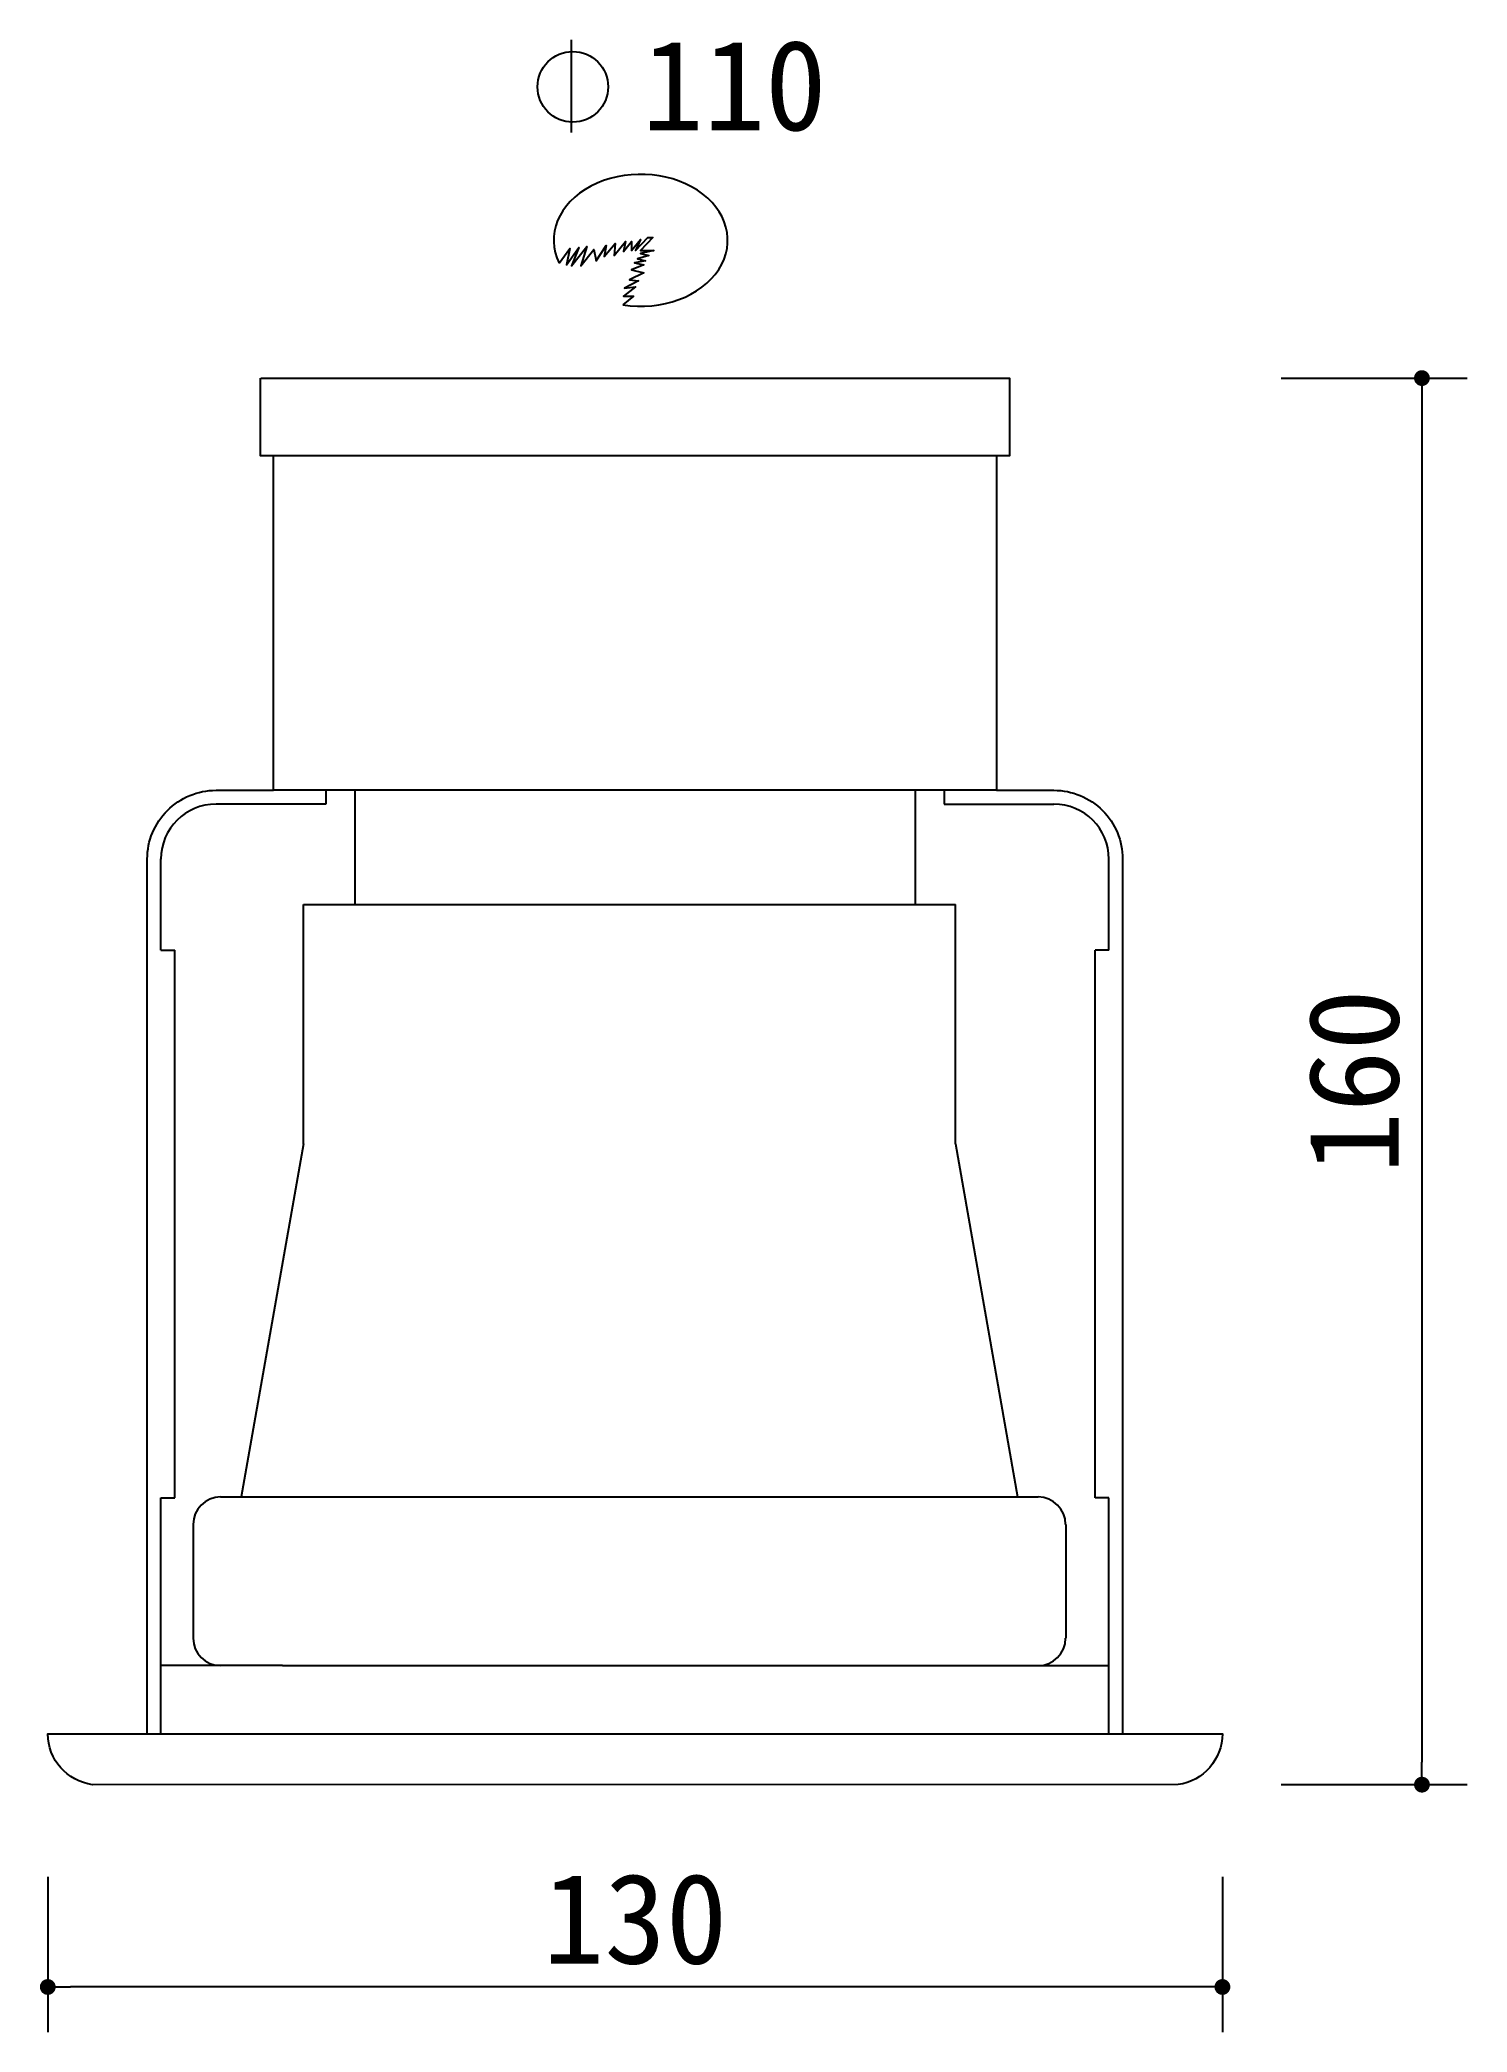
# Model space of a CAD drawing. Extents: x 407 to 565, y 546 to 766.
import ezdxf

# ---------------------------------------------------------------- set-up
doc = ezdxf.new("R2010")
doc.units = 0
doc.header["$MEASUREMENT"] = 0
doc.layers.get('0').update_dxf_attribs({"linetype": 'CONTINUOUS'})
doc.layers.get('DEFPOINTS').update_dxf_attribs({"linetype": 'CONTINUOUS'})
for name, color, linetype in [('3', 3, 'CONTINUOUS'), ('4', 4, 'CONTINUOUS'), ('DIM', 3, 'CONTINUOUS'), ('TEXT', 3, 'CONTINUOUS')]:
    doc.layers.add(name, color=color, linetype=linetype)
doc.styles.add('HZ', font='')
doc.styles.get("Standard").update_dxf_attribs({"font": 'txt.shx', "bigfont": 'bigfont.shx'})
doc.styles.get('HZ').set_extended_font_data('仿宋_GB2312')
doc.dimstyles.get("Standard").update_dxf_attribs({"dimtxt": 0.18, "dimasz": 0.18, "dimexe": 0.18, "dimexo": 0.0625, "dimgap": 0.09, "dimtad": 0, "dimtih": 1, "dimtoh": 1, "dimdec": 4, "dimzin": 0, "dimtxsty": 'STANDARD', "dimcen": 0.09, "dimazin": 3, "dimtfac": 1, "dimtdec": 4, "dimtofl": 0, "dimtmove": 0, "dimatfit": 3, "dimtolj": 1, "dimtzin": 0})

# ---------------------------------------------------------------- blocks, each defined once
blk = doc.blocks.new('_DOT')
at = {"color": 0, "linetype": 'BYBLOCK'}
blk.add_line((-0.35, 0), (-1, 0), dxfattribs=at)
at = {"color": 0, "linetype": 'BYBLOCK', "const_width": 0.35}
blk.add_lwpolyline([(-0.175, 0, 1), (0.175, 0, 1)], format="xyb", close=True, dxfattribs=at)
blk = doc.blocks.new('*D3')
at = {"linetype": 'BYBLOCK'}
for p, q in [((408.06, 562.78), (408.06, 545.57)), ((538.06, 562.78), (538.06, 545.57)), ((535.56, 550.57), (410.56, 550.57))]:
    blk.add_line(p, q, dxfattribs=at)
at = {"layer": 'DEFPOINTS', "color": 0, "linetype": 'BYBLOCK'}
for p in [(408.06, 567.78), (538.06, 567.78), (408.06, 550.57)]:
    blk.add_point(p, dxfattribs=at)
at = {"linetype": 'BYBLOCK', "xscale": 2.5, "yscale": 2.5, "zscale": 2.5, "rotation": 180}
blk.add_blockref('_DOT', (408.06, 550.57), dxfattribs=at)
at = {"linetype": 'BYBLOCK', "xscale": 2.5, "yscale": 2.5, "zscale": 2.5}
blk.add_blockref('_DOT', (538.06, 550.57), dxfattribs=at)
at = {"linetype": 'BYBLOCK', "insert": (473.06, 558.07), "char_height": 10, "attachment_point": 5, "style": 'HZ'}
blk.add_mtext('\\A1;130', dxfattribs=at)
blk = doc.blocks.new('*D4')
at = {"linetype": 'BYBLOCK'}
for p, q in [((544.55, 728.7), (565.14, 728.7)), ((560.14, 726.2), (560.14, 575.47)), ((544.55, 572.97), (565.14, 572.97))]:
    blk.add_line(p, q, dxfattribs=at)
at = {"layer": 'DEFPOINTS', "color": 0, "linetype": 'BYBLOCK'}
for p in [(539.55, 728.7), (539.55, 572.97), (560.14, 572.97)]:
    blk.add_point(p, dxfattribs=at)
at = {"linetype": 'BYBLOCK', "xscale": 2.5, "yscale": 2.5, "zscale": 2.5}
for p, rotation in [((560.14, 728.7), 90), ((560.14, 572.97), 270)]:
    blk.add_blockref('_DOT', p, dxfattribs=dict(at, rotation=rotation))
at = {"linetype": 'BYBLOCK', "insert": (552.64, 650.84), "char_height": 10, "attachment_point": 5, "rotation": 90, "style": 'HZ'}
blk.add_mtext('\\A1;160', dxfattribs=at)

msp = doc.modelspace()

# ---------------------------------------------------------------- linework, layer by layer
at = {"layer": '3'}
for p, q in [((465.99, 766.15), (465.99, 755.91)), ((514.4, 720.11), (433.04, 720.11)), ((513.05, 683.06), (433.04, 683.06)), ((438.84, 683.06), (438.84, 681.53)), ((442.03, 683.06), (442.03, 670.42)), ((504.06, 683.06), (504.06, 670.42)), ((507.25, 683.06), (507.25, 681.53)), ((438.84, 681.53), (426.68, 681.53)), ((507.25, 681.53), (519.41, 681.53)), ((420.59, 665.38), (420.59, 675.47)), ((525.5, 665.38), (525.5, 675.47)), ((436.35, 643.92), (436.35, 670.42)), ((436.35, 670.42), (508.51, 670.42)), ((508.51, 643.92), (508.51, 670.42)), ((420.59, 665.38), (422.11, 665.38)), ((422.11, 604.72), (422.11, 665.38)), ((525.5, 665.38), (523.98, 665.38)), ((523.98, 604.72), (523.98, 665.38)), ((436.35, 643.92), (429.48, 604.82)), ((508.51, 643.92), (515.38, 604.82)), ((420.59, 604.72), (422.11, 604.72)), ((420.59, 578.59), (420.59, 604.72)), ((427.19, 604.82), (517.67, 604.82)), ((525.5, 604.72), (523.98, 604.72)), ((525.5, 578.59), (525.5, 604.72)), ((424.14, 601.78), (424.14, 589.19)), ((520.72, 601.78), (520.72, 589.19)), ((434.03, 586.15), (420.59, 586.15)), ((434.03, 586.15), (525.5, 586.15)), ((419.07, 578.59), (527.02, 578.59))]:
    msp.add_line(p, q, dxfattribs=at)
for points in [[(464.66, 741.41), (465.82, 743.05), (465.48, 741.25), (466.83, 743.16), (466.04, 741.14), (467.72, 743.27), (467.05, 741.14), (468.51, 742.93), (468.74, 741.7), (469.86, 743.38), (469.63, 742.15), (470.87, 743.61), (470.76, 742.26), (471.99, 743.83), (471.77, 742.71), (472.66, 743.83), (472.66, 742.82), (473.67, 744.06), (473.11, 742.82), (474.46, 744.28), (475.02, 744.28), (473.67, 742.82), (475.13, 742.82), (473.67, 742.49), (474.57, 742.26), (473.34, 741.92), (474.23, 741.7), (473, 741.48), (474.01, 741.25), (472.66, 740.69), (474.01, 740.36), (472.44, 739.57), (473.45, 739.46), (471.88, 738.67), (473.11, 738.79), (471.77, 737.78), (472.89, 737.78), (471.71, 736.82)], [(512.97, 720.11), (466.67, 720.11), (433.13, 720.11)]]:
    msp.add_lwpolyline(points, dxfattribs=at)
msp.add_circle((466.17, 760.95), 3.91, dxfattribs=at)
for centre, radius, start, end in [((426.68, 675.45), 6.09, 90, 180), ((519.41, 675.45), 6.09, 0, 90), ((427.19, 601.78), 3.04, 90, 180), ((517.67, 601.78), 3.04, 0, 90), ((427.19, 589.19), 3.04, 180, 270), ((517.67, 589.19), 3.04, 270, 360)]:
    msp.add_arc(centre, radius, start, end, dxfattribs=at)
msp.add_ellipse((473.68, 743.96), major_axis=(9.63, 0), ratio=0.758153, start_param=4.506112, end_param=9.781472, dxfattribs=at)
at = {"layer": '4'}
msp.add_lwpolyline([(431.65, 728.7), (514.49, 728.7), (514.49, 720.11), (513.05, 720.11), (513.05, 683.06), (519.41, 683.06, -0.414214), (527.02, 675.45), (527.02, 578.59), (538.06, 578.59, -0.36971), (533.16, 572.97), (413.02, 572.96, -0.372577), (408.06, 578.59), (419.07, 578.59), (419.07, 675.45, -0.414214), (426.68, 683.06), (433.04, 683.06), (433.04, 720.11), (431.6, 720.11), (431.6, 728.7)], format="xyb", dxfattribs=at)

# ---------------------------------------------------------------- texts
at = {"layer": 'TEXT', "style": 'HZ'}
msp.add_text('110', height=10, dxfattribs=at).set_placement((473.84, 756.14))

# ---------------------------------------------------------------- dimensions: what is measured, and where the dimension line sits
at = {"layer": 'DIM'}
dim = msp.add_linear_dim(base=(560.14, 572.97), p1=(539.55, 728.7), p2=(539.55, 572.97), angle=90, text='160', dimstyle='STANDARD', override={"dimscale": 5, "dimtxt": 2, "dimasz": 0.5, "dimexe": 1, "dimexo": 1, "dimgap": 0.5, "dimtad": 1, "dimtih": 0, "dimtoh": 0, "dimdec": 0, "dimtxsty": 'HZ', "dimblk1": 'DOT', "dimblk2": 'DOT', "dimsah": 1, "dimcen": 0, "dimclrd": 256, "dimclre": 256, "dimclrt": 256, "dimtfac": 0.5, "dimtdec": 0, "dimtofl": 1}, dxfattribs=at)
dim.commit()
dim.dimension.update_dxf_attribs({"geometry": '*D4', "text_midpoint": (552.64, 650.84)})
dim = msp.add_linear_dim(base=(408.06, 550.57), p1=(538.06, 567.78), p2=(408.06, 567.78), text='130', dimstyle='STANDARD', override={"dimscale": 5, "dimtxt": 2, "dimasz": 0.5, "dimexe": 1, "dimexo": 1, "dimgap": 0.5, "dimtad": 1, "dimtih": 0, "dimtoh": 0, "dimdec": 0, "dimtxsty": 'HZ', "dimblk1": 'DOT', "dimblk2": 'DOT', "dimsah": 1, "dimcen": 0, "dimclrd": 256, "dimclre": 256, "dimclrt": 256, "dimtfac": 0.5, "dimtdec": 0, "dimtofl": 1}, dxfattribs=at)
dim.commit()
dim.dimension.update_dxf_attribs({"geometry": '*D3', "text_midpoint": (473.06, 558.07)})

doc.saveas('drawing.dxf')
